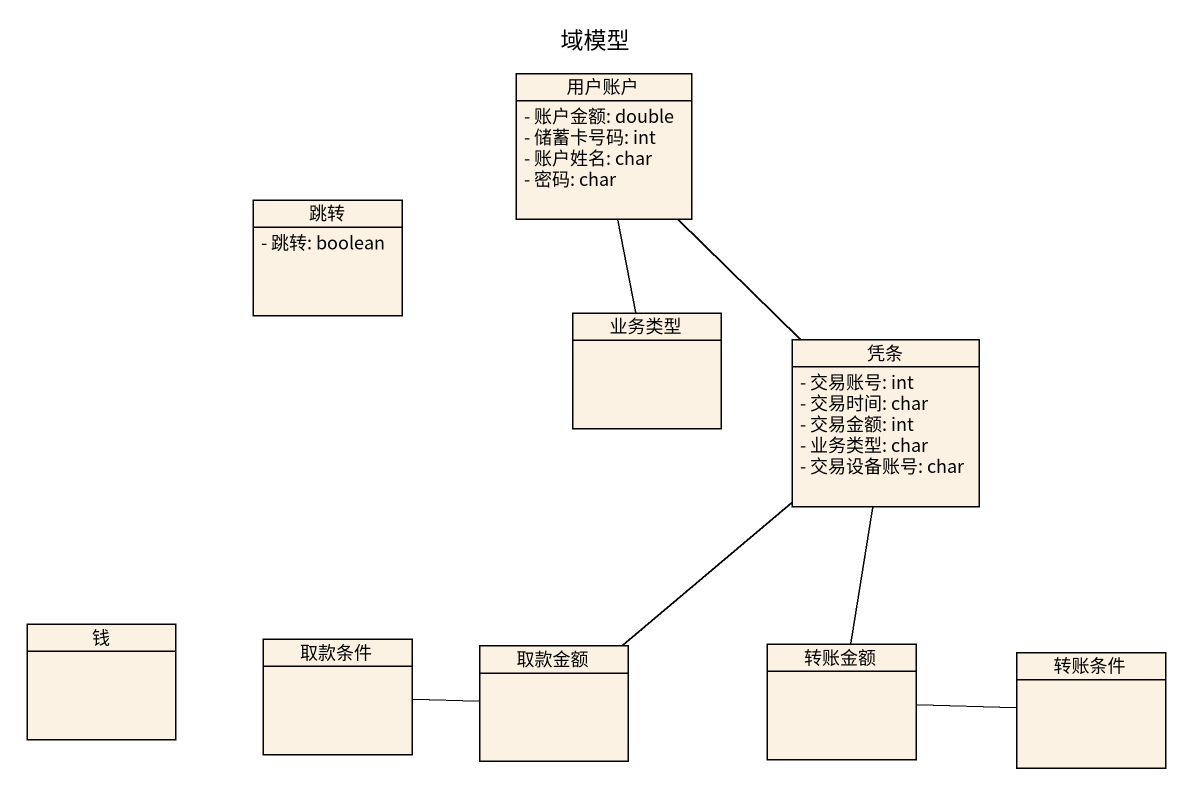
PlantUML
@startuml
title 域模型
hide circle
hide empty members
skinparam classAttributeIconSize 0
class 用户账户 {
  - 账户金额: double
  - 储蓄卡号码: int
  - 账户姓名: char
  - 密码: char
}
class 跳转 {
  - 跳转: boolean
}
class 业务类型
class 凭条 {
  - 交易账号: int
  - 交易时间: char
  - 交易金额: int
  - 业务类型: char
  - 交易设备账号: char
}
class 钱
class 取款条件
class 取款金额
class 转账金额
class 转账条件
用户账户 -- 业务类型
用户账户 -- 凭条
凭条 -- 取款金额
凭条 -- 转账金额
取款金额 -left- 取款条件
转账金额 -right- 转账条件
@enduml
